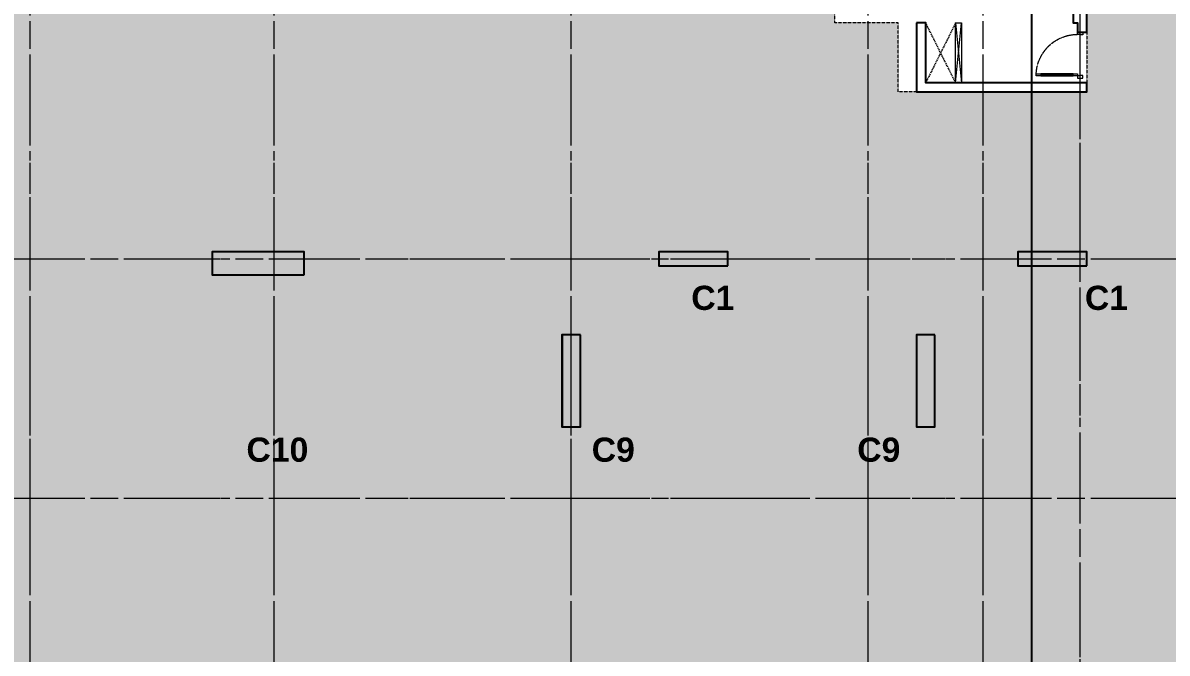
# Model space of a CAD drawing. Header units: millimetres. Extents: x -100356 to 314685, y 446 to 1273965.
# Drawn here: x 45830 to 70685, y 593487 to 607181 of the extents above; entities that cross this region are included whole.
import ezdxf

# ---------------------------------------------------------------- set-up
doc = ezdxf.new("R2010")
doc.units = ezdxf.units.MM
for name, pattern in [('20180221 BF$0$Core - tb$0$HIDDEN', [0.375, 0.25, -0.125]), ('CENTER', [2, 1.25, -0.25, 0.25, -0.25]), ('CENTER2', [28.575, 19.05, -3.175, 3.175, -3.175]), ('Core - tb$0$HIDDEN', [0.375, 0.25, -0.125]), ('gf$0$CENTER2', [28.575, 19.05, -3.175, 3.175, -3.175]), ('gf$0$Kume - Grid Line', [10.5, 6, -1.25, 2, -1.25]), ('HIDDEN', [0.375, 0.25, -0.125]), ('Kume - Grid Line', [10.5, 6, -1.25, 2, -1.25])]:
    doc.linetypes.add(name, pattern=pattern)
for name, color, linetype, lineweight in [('20180330-Ascent Plaza-TP-Ban ve so bo$0$KÍNH', 150, 'Continuous', 9), ('@ color hatch', 7, 'Continuous', 13), ('A-_ANOT----_D', 7, 'Continuous', 5), ('A.Axis', 251, 'CENTER2', 13), ('A.Concrete', 7, 'Continuous', 25), ('A1 - dp$0$TUONG 2', 2, 'Continuous', 25), ('Core - tb$0$1-thaythuong', 9, 'Continuous', 13), ('Core - tb$0$A.Thin', 8, 'Continuous', 13), ('Core - tb$0$CUA', 5, 'Continuous', 9), ('gf$0$A.Axis', 251, 'gf$0$CENTER2', 13), ('LC.HA', 250, 'Continuous', 9), ('LGI', 250, 'CENTER', 9), ('luoicot', 30, 'Continuous', 13), ('TEXT', 6, 'Continuous', 20), ('Text 35', 250, 'Continuous', 15), ('TXT', 1, 'Continuous', 25)]:
    doc.layers.add(name, color=color, linetype=linetype, lineweight=lineweight)
doc.layers.add('STR', color=7, linetype='Continuous')
doc.styles.add('ARIAL', font='Font - TrueType - Arial Bold.ttf')

# ---------------------------------------------------------------- blocks, each defined once
blk = doc.blocks.new('X-GRID')
at = {"layer": 'LGI', "ltscale": 1500}
for p, q in [((-36550, -7272.6), (-36550, 49990.7)), ((-34450, 49486.8), (-34450, -7272.6)), ((-31950, 49486.8), (-31950, -7272.6)), ((-25500, 49486.8), (-25500, -7272.6)), ((-19050, 49486.8), (-19050, -7272.6)), ((-13750, 49486.8), (-13750, -7272.6)), ((5008.8, 36150), (-57318.6, 36150)), ((5008.8, 30950), (-57318.6, 30950))]:
    blk.add_line(p, q, dxfattribs=at)
blk = doc.blocks.new('A$C60262ED2')
at = {"layer": 'LC.HA'}
h = blk.add_hatch(color=256, dxfattribs=at)
h.dxf.hatch_style = 1
h.paths.add_polyline_path([(27108, 20188), (27108, 20688), (25108, 20688), (25108, 20188)])
h = blk.add_hatch(color=256, dxfattribs=at)
h.dxf.hatch_style = 1
h.paths.add_polyline_path([(36309, 20384), (36309, 20684), (34809, 20684), (34809, 20384)])
h = blk.add_hatch(color=256, dxfattribs=at)
h.dxf.hatch_style = 1
h.paths.add_polyline_path([(44109, 20384), (44109, 20684), (42609, 20684), (42609, 20384)])
h = blk.add_hatch(color=256, dxfattribs=at)
h.dxf.hatch_style = 1
h.paths.add_polyline_path([(33109, 18884), (32709, 18884), (32709, 16884), (33109, 16884)])
h = blk.add_hatch(color=256, dxfattribs=at)
h.dxf.hatch_style = 1
h.paths.add_polyline_path([(40809, 18884), (40409, 18884), (40409, 16884), (40809, 16884)])
at = {"layer": 'STR', "ltscale": 1000, "elevation": 0}
for points in [[(27108, 20188), (27108, 20688), (25108, 20688), (25108, 20188)], [(36309, 20384), (36309, 20684), (34809, 20684), (34809, 20384)], [(44109, 20384), (44109, 20684), (42609, 20684), (42609, 20384)], [(33109, 18884), (32709, 18884), (32709, 16884), (33109, 16884)], [(40809, 18884), (40409, 18884), (40409, 16884), (40809, 16884)]]:
    blk.add_lwpolyline(points, close=True, dxfattribs=at)
at = {"rotation": 180}
blk.add_blockref('X-GRID', (7409, 51484, 0), dxfattribs=at)
at = {"layer": 'Text 35', "ltscale": 1000, "style": 'ARIAL'}
for s, p in [('C1', (35517, 19423, 0)), ('C1', (44067, 19423, 0)), ('C10', (25854, 16124, 0)), ('C9', (33354, 16124, 0)), ('C9', (39122, 16124, 0))]:
    blk.add_text(s, height=525, dxfattribs=at).set_placement(p)
blk = doc.blocks.new('column')
at = {"layer": 'luoicot', "ltscale": 0.5}
blk.add_blockref('A$C60262ED2', (-47109, -40384, 0), dxfattribs=at)
blk = doc.blocks.new('grid tower')
at = {"layer": 'A.Axis', "linetype": 'Kume - Grid Line', "lineweight": 9, "ltscale": 100}
for p, q in [((5849.8, -18372.7), (5849.8, 38890.6)), ((7949.8, 38386.8), (7949.8, -18372.7)), ((10449.8, 38386.8), (10449.8, -18372.7)), ((16899.8, 38386.8), (16899.8, -18372.7)), ((23349.8, 38386.8), (23349.8, -18372.7)), ((28649.8, 38386.8), (28649.8, -18372.7)), ((48341.2, 25049.9), (-14918.8, 25049.9)), ((48341.2, 19849.9), (-14918.8, 19849.9))]:
    blk.add_line(p, q, dxfattribs=at)
blk = doc.blocks.new('*U371')
blk.add_line((-70, 100), (-70, 800))
for points in [[(-50, 0), (-50, 900), (-90, 900), (-90, 0)], [(-50, 100), (-90, 100), (-90, 800), (-50, 800)], [(-1000, -110), (-940, -110), (-940, -40), (-950, -40), (-950, 0), (-1000, 0)], [(0, -110), (-60, -110), (-60, -40), (-50, -40), (-50, 0), (0, 0)]]:
    blk.add_lwpolyline(points, close=True)
at = {"linetype": 'Core - tb$0$HIDDEN'}
blk.add_arc((-50, 0), 900, 90, 180, dxfattribs=at)
blk = doc.blocks.new('Core f1-f4')
at = {"layer": 'A1 - dp$0$TUONG 2', "ltscale": 0.5, "elevation": 0}
blk.add_lwpolyline([(-90, -14921), (-90, -14921), (0, -14921), (0, -11971), (-200, -11971), (-200, -14471), (-300, -14471), (-300, -14721), (-200, -14721), (-200, -14921)], close=True, dxfattribs=at)
at = {"layer": 'A1 - dp$0$TUONG 2', "ltscale": 0.5}
blk.add_lwpolyline([(-3700, -14721), (-3700, -16221), (0, -16221), (0, -16021), (-3500, -16021), (-3500, -14721)], close=True, dxfattribs=at)
at = {"layer": 'Core - tb$0$1-thaythuong', "elevation": 0}
blk.add_lwpolyline([(-2725, -14721), (-2725, -16021), (-2850, -16021), (-2850, -14721)], close=True, dxfattribs=at)
for points in [[(-2850, -14721), (-2725, -16021)], [(-2850, -16021), (-2725, -14721)]]:
    blk.add_lwpolyline(points, dxfattribs=at)
at = {"layer": 'Core - tb$0$A.Thin', "linetype": 'Core - tb$0$HIDDEN', "ltscale": 100, "elevation": 0}
for points in [[(-2850, -14721), (-3500, -16021)], [(-2850, -16021), (-3500, -14721)]]:
    blk.add_lwpolyline(points, dxfattribs=at)
at = {"layer": 'Core - tb$0$CUA', "xscale": -1, "rotation": 90}
blk.add_blockref('*U371', (-200, -15921), dxfattribs=at)
blk = doc.blocks.new('SECTION SYMBOL 2')
at = {"layer": 'TXT', "linetype": '20180221 BF$0$Core - tb$0$HIDDEN', "ltscale": 300, "const_width": 50}
blk.add_lwpolyline([(-1200, -31832), (-1200, 11798)], dxfattribs=at)
blk = doc.blocks.new('gf$0$grid tower-gf')
at = {"layer": 'gf$0$A.Axis', "linetype": 'gf$0$Kume - Grid Line', "lineweight": 9, "ltscale": 100}
for p, q in [((48341.2, 25049.9), (-14918.8, 25049.9)), ((48341.2, 19849.9), (-14918.8, 19849.9))]:
    blk.add_line(p, q, dxfattribs=at)

msp = doc.modelspace()

# ---------------------------------------------------------------- hatches: boundary and pattern name
at = {"layer": '@ color hatch'}
h = msp.add_hatch(color=31, dxfattribs=at)
edge = h.paths.add_edge_path()
edge.add_line((42290.9, 633001.9), (42290.9, 632800.4))
edge.add_line((42290.9, 632800.4), (38141.1, 632804.9))
edge.add_line((38141.1, 632804.9), (38141.1, 630305))
edge.add_line((38141.1, 630305), (39541.1, 630305))
edge.add_line((39541.1, 630305), (39541.1, 625904.9))
edge.add_line((39541.1, 625904.9), (38141.1, 625905.3))
edge.add_line((38141.1, 625905.3), (38141.1, 621702.8))
edge.add_line((38141.1, 621702.8), (32440.7, 621701.9))
edge.add_line((32440.7, 621701.9), (32441.1, 612502))
edge.add_line((32441.1, 612502), (42140.7, 612502))
edge.add_line((42140.7, 612502), (42145.7, 621902))
edge.add_line((42145.7, 621902), (46565.7, 621902))
edge.add_line((46565.7, 621902), (46565.9, 614202.1))
edge.add_line((46565.9, 614202.1), (42398.1, 614202.1))
edge.add_line((42398.1, 614202.1), (42398.1, 612502))
edge.add_line((42398.1, 612502), (43815.9, 612502))
edge.add_line((43815.9, 612502), (43815.9, 608655.1))
edge.add_line((43815.9, 608655.1), (43815.9, 607252))
edge.add_line((43815.9, 607252), (43815.9, 602002))
edge.add_line((43815.9, 602002), (41335.5, 602002.1))
edge.add_line((41335.5, 602002.1), (41339.9, 590802))
edge.add_line((41339.9, 590802), (81540.3, 590804.9))
edge.add_line((81540.3, 590804.9), (81540.5, 596954.9))
edge.add_line((81540.5, 596954.9), (81541, 596955))
edge.add_line((81541, 596955), (81540.9, 605606.3))
edge.add_line((81540.9, 605606.3), (136487.6, 612188.1))
edge.add_line((136487.6, 612188.1), (134542.3, 628433.6))
edge.add_line((134542.3, 628433.6), (131695.4, 627410.8))
edge.add_line((131695.4, 627410.8), (132214.6, 623057))
edge.add_line((132214.6, 623057), (126157.9, 622331.5))
edge.add_line((126157.9, 622331.5), (125805.4, 625294.6))
edge.add_line((125805.4, 625294.6), (118785.3, 622772.5))
edge.add_line((118785.3, 622772.5), (118790.5, 622729.1))
edge.add_line((118790.5, 622729.1), (105873.9, 621172.8))
edge.add_line((105873.9, 621172.8), (105254.3, 626336.7))
edge.add_line((105254.3, 626336.7), (101939.4, 625470.5))
edge.add_line((101939.4, 625470.5), (102649, 622756.7))
edge.add_line((102649, 622756.7), (90071.8, 619468))
edge.add_line((90071.8, 619468), (89361.6, 622184.2))
edge.add_line((89361.6, 622184.2), (87992.1, 621826.4))
edge.add_arc((86677.6, 626857.5), 5200, 187.96459, 284.64287, ccw=False)
edge.add_line((81527.8, 626137), (81224.4, 628305))
edge.add_line((81224.4, 628305), (79894.9, 628305))
edge.add_line((79894.9, 628305), (79894.9, 633005))
edge.add_line((79894.9, 633005), (42290.9, 633001.9))
h.paths.add_polyline_path([(62190.7, 621901.9), (68940.7, 621901.9), (68940.7, 605683.8), (64840.7, 605683.8), (64840.7, 607183.8), (63470.9, 607180.7), (63470.7, 613071.9), (63540.7, 613071.9), (63540.9, 619302), (62190.8, 619302.1)], flags=16)

# ---------------------------------------------------------------- linework, layer by layer
at = {"layer": '@ color hatch', "color": 250, "linetype": 'HIDDEN', "ltscale": 10, "elevation": 0}
msp.add_lwpolyline([(62190.9, 621901.9), (68940.9, 621901.9), (68940.7, 605683.8), (64840.7, 605683.8), (64840.7, 607183.8), (63470.7, 607183.8), (63470.7, 613074.9), (63545.3, 613074.9), (63540.9, 619301.9), (62190.8, 619302.1)], close=True, dxfattribs=at)

# ---------------------------------------------------------------- block references
at = {"layer": '20180330-Ascent Plaza-TP-Ban ve so bo$0$KÍNH', "rotation": 180}
msp.add_blockref('gf$0$grid tower-gf', (74640.7, 621904.9, 0), dxfattribs=at)
at = {"layer": 'A-_ANOT----_D', "rotation": 180}
msp.add_blockref('grid tower', (74640.7, 621905, 0), dxfattribs=at)
at = {"layer": 'A.Concrete'}
for p in [(71940.8, 621905, 0), (71940.7, 621904.9, 0)]:
    msp.add_blockref('column', p, dxfattribs=at)
at = {"layer": 'A1 - dp$0$TUONG 2'}
msp.add_blockref('Core f1-f4', (68940.9, 621901.9, 0), dxfattribs=at)
at = {"layer": 'TEXT'}
msp.add_blockref('SECTION SYMBOL 2', (68942.8, 621905, 0), dxfattribs=at)

doc.saveas('drawing.dxf')
